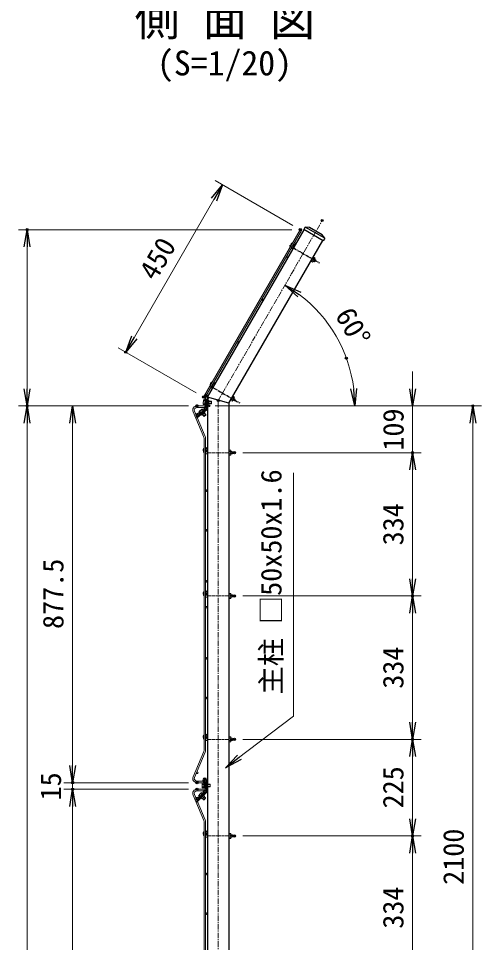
# Model space of a CAD drawing. Units: millimetres, scale not verified. Extents: x -4200 to 4200, y -2970 to 2970.
# Drawn here: x -553 to 524, y -1209 to 942 of the extents above; entities that cross this region are included whole.
import ezdxf
from ezdxf.enums import TextEntityAlignment as Align

# ---------------------------------------------------------------- set-up
doc = ezdxf.new("R2010")
doc.units = ezdxf.units.MM
doc.header["$LTSCALE"] = 10
doc.header["$PDMODE"] = 32
doc.header["$PDSIZE"] = 5
for name, pattern in [('USER1', [2, 1.25, -0.25, 0.25, -0.25]), ('USER2', [0.375, 0.25, -0.125]), ('USER3', [1.125, 0.75, -0.125, 0.125, -0.125])]:
    doc.linetypes.add(name, pattern=pattern)
for name, color, linetype, lineweight in [('0-0_D-TTL-TXT', 7, 'Continuous', 25), ('0-2_D-BMK', 2, 'USER1', 13), ('0-3_D-STR2', 7, 'Continuous', 9), ('0-4_D-STR-DIM', 7, 'Continuous', 13), ('0-5_0', 7, 'Continuous', 25), ('0-7_D-STR-TXT', 7, 'Continuous', 13), ('0-8_D-STR3', 3, 'Continuous', 13), ('0-A_D-STR1', 1, 'Continuous', 25)]:
    doc.layers.add(name, color=color, linetype=linetype, lineweight=lineweight)
doc.layers.add('0-6_DEFPOINTS', color=7, linetype='Continuous')
doc.styles.add('ＭＳ ゴシック', font='')
doc.styles.get('ＭＳ ゴシック').set_extended_font_data('MS Gothic')

# ---------------------------------------------------------------- blocks, each defined once
blk = doc.blocks.new('_OPEN')
at = {"layer": '0-5_0'}
blk.add_line((0, 0), (-10, 0), dxfattribs=at)
blk.add_lwpolyline([(-10, 1.667), (0, 0), (-10, -1.667)], dxfattribs=at)

msp = doc.modelspace()

# ---------------------------------------------------------------- linework, layer by layer
at = {"layer": '0-2_D-BMK'}
for p, q in [((-88.79, 52.61), (153.11, 471.6)), ((-88.79, 53.46), (-88.79, -2094.14))]:
    msp.add_line(p, q, dxfattribs=at)
at = {"layer": '0-2_D-BMK', "linetype": 'USER3', "lineweight": 25}
for p, q in [((76.44, 413.41), (146.54, 372.94)), ((-108.8, 87.35), (-38.7, 46.87))]:
    msp.add_line(p, q, dxfattribs=at)
at = {"layer": '0-2_D-BMK', "linetype": 'USER3'}
for p, q in [((-115.19, -68.84), (-51.36, -68.84)), ((-115.19, -402.54), (-51.36, -402.54)), ((-115.19, -736.34), (-51.36, -736.34)), ((-115.19, -961.34), (-51.36, -961.34))]:
    msp.add_line(p, q, dxfattribs=at)
at = {"layer": '0-3_D-STR2'}
for p, q in [((105.24, 448.58), (-119.76, 58.86)), ((105.24, 448.58), (102.12, 450.38)), ((-147.3, 26.25), (-122.4, -32.4)), ((-143.98, 27.66), (-119.09, -30.99)), ((-116.29, 40.16), (-138.09, 40.16)), ((-116.29, 36.56), (-138.09, 36.56)), ((-116.29, 36.56), (-116.29, 40.16)), ((-121.89, -762.28), (-121.89, -34.9)), ((-118.29, -762.28), (-118.29, -34.9)), ((-147.3, -823.43), (-122.4, -764.78)), ((-143.98, -824.84), (-119.09, -766.19)), ((-116.29, -833.74), (-138.09, -833.74)), ((-116.29, -837.34), (-138.09, -837.34)), ((-116.29, -833.74), (-116.29, -837.34)), ((-116.29, -852.34), (-138.09, -852.34)), ((-116.29, -855.94), (-138.09, -855.94)), ((-116.29, -855.94), (-116.29, -852.34)), ((-147.3, -866.25), (-122.4, -924.9)), ((-143.98, -864.84), (-119.09, -923.49)), ((-121.89, -1654.78), (-121.89, -927.4)), ((-118.29, -1654.78), (-118.29, -927.4))]:
    msp.add_line(p, q, dxfattribs=at)
msp.add_lwpolyline([(102.12, 450.38), (-122.88, 60.66), (-119.76, 58.86)], dxfattribs=at)
for centre in [(86.79, 413.03), (71.79, 387.05), (14.29, 287.46), (-43.21, 187.87), (-119.79, 34.76), (-137.56, 17.14), (-116.49, -64.84), (-116.49, -157.21), (-116.49, -249.59), (-116.49, -368.59), (-116.49, -398.59), (-116.49, -428.59), (-116.49, -547.59), (-116.49, -639.96), (-116.49, -732.34), (-137.56, -814.31), (-119.79, -831.94), (-119.79, -857.74), (-137.56, -875.36), (-116.49, -957.34), (-116.49, -1049.71), (-116.49, -1142.09)]:
    msp.add_circle(centre, 1.8, dxfattribs=at)
at = {"layer": '0-3_D-STR2', "lineweight": 15}
for centre in [(-100.71, 88.28), (-115.71, 62.29)]:
    msp.add_circle(centre, 1.8, dxfattribs=at)
at = {"layer": '0-3_D-STR2'}
for centre, radius, start, end in [((-138.09, 30.16), 10, 90, 203), ((-138.09, 30.16), 6.4, 90, 203), ((-128.29, -34.9), 6.4, 0, 23), ((-128.29, -34.9), 10, 0, 23), ((-128.29, -762.28), 6.4, 337, 0), ((-128.29, -762.28), 10, 337, 0), ((-138.09, -827.34), 10, 157, 270), ((-138.09, -827.34), 6.4, 157, 270), ((-138.09, -862.34), 10, 90, 203), ((-138.09, -862.34), 6.4, 90, 203), ((-128.29, -927.4), 6.4, 0, 23), ((-128.29, -927.4), 10, 0, 23)]:
    msp.add_arc(centre, radius, start, end, dxfattribs=at)
at = {"layer": '0-4_D-STR-DIM'}
for p, q in [((84.8, 460.38), (-96.25, 564.9)), ((-98.92, 520.26), (-283.92, 199.83)), ((82.12, 450.38), (-553.4, 450.38)), ((-533.4, 80.16), (-533.4, 410.38)), ((-140.2, 70.66), (-321.25, 175.19)), ((363.22, 80.16), (363.22, 120.16)), ((-158.51, 40.16), (-553.4, 40.16)), ((-158.51, 40.16), (-553.4, 40.16)), ((-158.09, 40.16), (-447.59, 40.16)), ((-96.29, 40.16), (523.56, 40.16)), ((-96.29, 40.16), (383.22, 40.16)), ((-75.98, 40.16), (248.84, 40.16)), ((363.22, 40.16), (363.22, -68.84)), ((-533.4, -1719.84), (-533.4, 0.16)), ((-427.59, 0.16), (-427.59, -797.34)), ((503.56, -2019.84), (503.56, 0.16)), ((-31.36, -68.84), (383.22, -68.84)), ((-31.36, -68.84), (383.22, -68.84)), ((363.22, -108.84), (363.22, -362.54)), ((363.22, -108.84), (363.22, -148.84)), ((-31.36, -402.54), (383.22, -402.54)), ((-31.36, -402.54), (383.23, -402.54)), ((363.23, -442.54), (363.23, -696.34)), ((-31.36, -736.34), (383.23, -736.34)), ((-31.36, -736.34), (383.23, -736.34)), ((-427.59, -797.34), (-427.59, -757.34)), ((363.23, -776.34), (363.23, -921.34)), ((-158.09, -837.34), (-447.59, -837.34)), ((-158.09, -837.34), (-447.59, -837.34)), ((-427.59, -852.34), (-427.59, -837.34)), ((-158.09, -852.34), (-447.59, -852.34)), ((-158.09, -852.34), (-447.59, -852.34)), ((-427.59, -1689.84), (-427.59, -892.34)), ((-427.59, -892.34), (-427.59, -932.34)), ((-31.36, -961.34), (383.23, -961.34)), ((-31.36, -961.34), (383.23, -961.34)), ((363.23, -1255.04), (363.23, -1001.34))]:
    msp.add_line(p, q, dxfattribs=at)
msp.add_arc((-95.98, 40.16), 324.82, 7.06011, 52.93989, dxfattribs=at)
at = {"layer": '0-6_DEFPOINTS'}
for p in [(153.11, 471.6), (-533.4, 450.38), (102.12, 450.38), (102.12, 450.38), (-303.92, 165.19), (209.25, 151.26), (-122.88, 60.66), (-88.79, 52.61), (-533.4, 40.16), (-138.51, 40.16), (-138.51, 40.16), (-138.09, 40.16), (-116.29, 40.16), (-111.23, 40.16), (503.56, 40.16), (-51.36, -68.84), (363.22, -68.84), (-51.36, -402.54), (363.22, -402.54), (-51.36, -736.34), (363.23, -736.34), (-427.59, -837.34), (-427.59, -837.34), (-138.09, -837.34), (-138.09, -837.34), (-427.59, -852.34), (-138.09, -852.34), (-51.36, -961.34), (-51.36, -961.34), (363.23, -961.34), (363.23, -961.34)]:
    msp.add_point(p, dxfattribs=at)
at = {"layer": '0-7_D-STR-TXT'}
msp.add_lwpolyline([(86.54, -115.45), (86.54, -682.61), (-70.14, -801.11)], dxfattribs=at)
at = {"layer": '0-8_D-STR3'}
for p, q in [((86.02, 410.89), (88.01, 409.74)), ((86.11, 415.45), (90.85, 417.46)), ((90.85, 417.46), (89.34, 421.04)), ((83.42, 406.38), (85.41, 405.23)), ((132.77, 386.37), (127.25, 376.8)), ((130.83, 374.73), (127.25, 376.8)), ((132.21, 377.12), (128.63, 379.19)), ((134.97, 381.91), (131.39, 383.98)), ((136.1, 382.87), (131.85, 375.51)), ((132.72, 377.01), (135.41, 375.46)), ((136.35, 384.3), (132.77, 386.37)), ((-101.48, 86.13), (-99.49, 84.98)), ((-101.39, 90.69), (-96.65, 92.7)), ((-96.65, 92.7), (-98.16, 96.28)), ((-104.08, 81.62), (-102.09, 80.47)), ((-123.33, 53.21), (-123.9, 45.05)), ((-123.64, 43.67), (-120.01, 43.41)), ((-119.82, 46.13), (-123.44, 46.38)), ((-119.43, 51.56), (-123.06, 51.82)), ((-119.24, 54.28), (-122.87, 54.54)), ((-120.01, 43.41), (-119.24, 54.28)), ((-117.68, 45.7), (-119.84, 45.85)), ((-117.79, 46.31), (-119.8, 46.45)), ((-118.68, 51.18), (-119.46, 51.24)), ((-118.79, 51.79), (-119.42, 51.84)), ((-114.57, 51.5), (-117.19, 51.68)), ((-114.61, 50.9), (-117.08, 51.07)), ((-114.95, 46.11), (-116.19, 46.2)), ((-114.99, 45.51), (-116.08, 45.59)), ((-105.47, 44.84), (-110.43, 45.19)), ((-104.83, 45.39), (-110.39, 45.79)), ((-104.49, 50.18), (-110.05, 50.58)), ((-105.05, 50.82), (-110.01, 51.17)), ((-105.05, 50.82), (-105.47, 44.84)), ((-104.83, 45.39), (-105.47, 44.84)), ((-104.49, 50.18), (-105.05, 50.82)), ((-104.49, 50.18), (-104.83, 45.39)), ((-56.67, 50.87), (-60.25, 52.94)), ((-55.29, 53.26), (-58.87, 55.33)), ((-52.53, 58.05), (-56.11, 60.12)), ((-51.4, 59.01), (-55.65, 51.65)), ((-54.78, 53.15), (-52.09, 51.6)), ((-51.15, 60.44), (-54.73, 62.51)), ((-133.97, 25.64), (-131.62, 22.87)), ((-126.94, 32.09), (-133.17, 26.8)), ((-133.15, 21.56), (-121.78, 31.23)), ((-132.12, 20.34), (-120.74, 30.02)), ((-131.9, 27.4), (-129.54, 24.63)), ((-128.71, 23.24), (-128.13, 22.55)), ((-128.26, 23.62), (-127.67, 22.94)), ((-127.74, 30.93), (-125.39, 28.16)), ((-119.84, 23.6), (-125.93, 18.42)), ((-125.67, 32.7), (-123.31, 29.93)), ((-124.6, 26.73), (-124.02, 26.05)), ((-124.14, 27.12), (-123.56, 26.44)), ((-117.86, 18.81), (-121.06, 22.57)), ((-119.84, 23.6), (-120.79, 24.71)), ((-117.8, 19.65), (-120.6, 22.95)), ((-116.88, 41.29), (-115.35, 41.57)), ((-115.86, 37.32), (-116.3, 35.89)), ((-140.16, 16.52), (-138.63, 16.91)), ((-122.37, 15.77), (-125.17, 19.07)), ((-121.52, 15.7), (-124.71, 19.46)), ((-117.8, 19.65), (-122.37, 15.77)), ((-121.52, 15.7), (-122.37, 15.77)), ((-117.86, 18.81), (-121.52, 15.7)), ((-117.86, 18.81), (-117.8, 19.65)), ((-122.32, -58.94), (-121.89, -58.38)), ((-115.19, -58.12), (-118.29, -55.79)), ((-118.17, -62.07), (-115.19, -58.12)), ((-59.66, -63.31), (-63.79, -63.31)), ((-116.09, -66.24), (-113.79, -66.24)), ((-116.09, -71.44), (-113.79, -71.44)), ((-59.66, -66.08), (-63.79, -66.08)), ((-59.66, -71.6), (-63.79, -71.6)), ((-59.66, -74.36), (-63.79, -74.36)), ((-59.16, -64.68), (-59.16, -73.18)), ((-59.16, -66.24), (-56.05, -66.24)), ((-59.16, -71.44), (-56.05, -71.44)), ((-56.05, -66.24), (-56.05, -71.44)), ((-122.32, -392.64), (-121.89, -392.08)), ((-115.19, -391.82), (-118.29, -389.49)), ((-118.17, -395.77), (-115.19, -391.82)), ((-116.09, -399.94), (-113.79, -399.94)), ((-116.09, -405.14), (-113.79, -405.14)), ((-59.66, -397.01), (-63.79, -397.01)), ((-59.66, -399.78), (-63.79, -399.78)), ((-59.66, -405.3), (-63.79, -405.3)), ((-59.66, -408.06), (-63.79, -408.06)), ((-59.16, -398.38), (-59.16, -406.88)), ((-59.16, -399.94), (-56.05, -399.94)), ((-59.16, -405.14), (-56.05, -405.14)), ((-56.05, -399.94), (-56.05, -405.14)), ((-122.32, -726.44), (-121.89, -725.87)), ((-115.19, -725.62), (-118.29, -723.29)), ((-118.17, -729.57), (-115.19, -725.62)), ((-59.66, -730.81), (-63.79, -730.81)), ((-116.09, -733.74), (-113.79, -733.74)), ((-116.09, -738.94), (-113.79, -738.94)), ((-59.66, -733.57), (-63.79, -733.57)), ((-59.66, -739.1), (-63.79, -739.1)), ((-59.66, -741.86), (-63.79, -741.86)), ((-59.16, -732.18), (-59.16, -740.68)), ((-59.16, -738.94), (-56.05, -738.94)), ((-122.3, -838.36), (-125.94, -838.36)), ((-122.3, -849.26), (-122.3, -838.36)), ((-127.19, -860.35), (-124.65, -862.94)), ((-126.3, -839.72), (-126.3, -847.9)), ((-122.3, -841.09), (-125.94, -841.09)), ((-122.3, -846.54), (-125.94, -846.54)), ((-125.94, -849.26), (-122.3, -849.26)), ((-121.67, -840.81), (-122.3, -840.81)), ((-121.52, -841.41), (-122.3, -841.41)), ((-120.29, -846.21), (-122.3, -846.21)), ((-120.14, -846.81), (-122.3, -846.81)), ((-117.45, -840.81), (-120.07, -840.81)), ((-117.45, -841.41), (-119.92, -841.41)), ((-119.03, -851.15), (-117.52, -850.77)), ((-117.45, -846.21), (-118.69, -846.21)), ((-117.45, -846.81), (-118.54, -846.81)), ((-117.74, -855.04), (-118.07, -856.51)), ((-112.87, -839.81), (-112.87, -847.81)), ((-107.9, -840.81), (-112.87, -840.81)), ((-107.3, -841.41), (-112.87, -841.41)), ((-107.3, -846.21), (-112.87, -846.21)), ((-107.9, -846.81), (-112.87, -846.81)), ((-107.3, -841.41), (-107.9, -840.81)), ((-107.9, -840.81), (-107.9, -846.81)), ((-107.3, -846.21), (-107.9, -846.81)), ((-107.3, -841.41), (-107.3, -846.21)), ((-140.5, -877.5), (-139, -877.01)), ((-134.98, -867.97), (-132.43, -870.57)), ((-128.42, -861.04), (-134.26, -866.76)), ((-133.87, -871.98), (-123.2, -861.53)), ((-133.03, -866.07), (-130.49, -868.66)), ((-132.75, -873.13), (-122.08, -862.67)), ((-129.56, -870), (-128.93, -870.64)), ((-129.14, -862.25), (-126.59, -864.85)), ((-129.13, -869.58), (-128.5, -870.22)), ((-122.7, -877), (-125.73, -873.91)), ((-125.7, -866.22), (-125.07, -866.86)), ((-121.86, -877.01), (-125.31, -873.49)), ((-125.28, -865.8), (-124.65, -866.44)), ((-118.42, -872.8), (-122.7, -877)), ((-121.86, -877.01), (-122.7, -877)), ((-118.43, -873.65), (-121.88, -870.13)), ((-118.43, -873.65), (-121.86, -877.01)), ((-118.42, -872.8), (-121.45, -869.71)), ((-118.43, -873.65), (-118.42, -872.8)), ((-122.32, -951.44), (-121.89, -950.88)), ((-115.19, -950.62), (-118.29, -948.29)), ((-118.17, -954.57), (-115.19, -950.62)), ((-116.09, -958.74), (-113.79, -958.74)), ((-116.09, -963.94), (-113.79, -963.94)), ((-59.66, -955.81), (-63.79, -955.81)), ((-59.66, -958.58), (-63.79, -958.58)), ((-59.66, -964.1), (-63.79, -964.1)), ((-59.66, -966.86), (-63.79, -966.86)), ((-59.16, -957.18), (-59.16, -965.68)), ((-59.16, -963.94), (-56.05, -963.94))]:
    msp.add_line(p, q, dxfattribs=at)
at = {"layer": '0-8_D-STR3', "linetype": 'USER2'}
for p, q in [((-122.29, 43.57), (-122.25, 43.57)), ((-122.1, 46.29), (-122.06, 46.29)), ((-121.52, 54.44), (-121.48, 54.44)), ((-126.87, 29.91), (-126.84, 29.87)), ((-124.79, 31.67), (-124.77, 31.64)), ((-132.09, -867.03), (-132.06, -867.06)), ((-126.25, -861.31), (-126.22, -861.34))]:
    msp.add_line(p, q, dxfattribs=at)
at = {"layer": '0-8_D-STR3', "lineweight": 25}
for p, q in [((-120.65, 61.99), (-116.88, 41.29)), ((-119.05, 61.88), (-115.35, 41.57)), ((-113.86, 61.51), (-115.81, 33.91)), ((-112.27, 61.4), (-114.22, 33.82)), ((-109.94, 52.17), (-111.4, 52.27)), ((-116.58, 32.37), (-139.19, 13.15)), ((-115.52, 31.17), (-138.15, 11.93)), ((-116.58, 32.37), (-115.52, 31.17)), ((-139.19, 13.15), (-138.15, 11.93)), ((-125.93, 18.42), (-126.88, 19.53)), ((-124.25, -830.77), (-119.03, -851.15)), ((-122.65, -830.77), (-117.52, -850.77)), ((-117.45, -830.77), (-117.45, -858.44)), ((-115.85, -830.77), (-115.85, -858.42)), ((-118.1, -860.03), (-139.3, -880.79)), ((-118.1, -860.03), (-116.96, -861.15)), ((-112.87, -839.81), (-114.33, -839.81)), ((-112.87, -847.81), (-114.33, -847.81)), ((-139.3, -880.79), (-138.18, -881.94)), ((-116.96, -861.15), (-138.18, -881.94)), ((-120.74, -869.01), (-121.76, -867.97))]:
    msp.add_line(p, q, dxfattribs=at)
at = {"layer": '0-8_D-STR3'}
for points in [[(135.32, 381.52), (138.01, 379.97), (135.41, 375.46)], [(-109.94, 52.17), (-110.51, 44.19), (-111.96, 44.3)], [(-52.18, 57.66), (-49.49, 56.11), (-52.09, 51.6)], [(-59.16, -733.74), (-56.05, -733.74), (-56.05, -738.94)], [(-120.74, -869.01), (-126.45, -874.6), (-127.47, -873.56)], [(-59.16, -958.74), (-56.05, -958.74), (-56.05, -963.94)]]:
    msp.add_lwpolyline(points, dxfattribs=at)
for centre, radius, start, end in [((87.32, 413.14), 7.8, 108.03844, 191.96156), ((87.32, 413.14), 2.6, 182.203, 240), ((87.32, 413.14), 7.8, 223.6171, 240), ((130.12, 376.74), 2.13, 289.53759, 10.46241), ((127.2, 383.21), 7.88, 309.48158, 350.51842), ((134.23, 383.93), 2.16, 290.19668, 9.80332), ((134.08, 379.23), 4, 289.4584, 10.5416), ((-100.18, 88.38), 7.8, 108.03844, 191.96156), ((-100.18, 88.38), 2.6, 182.203, 240), ((-100.18, 88.38), 7.8, 223.6171, 240), ((-121.19, 44.86), 2.73, 145.95884, 205.95884), ((-113.29, 48.4), 10.35, 160.69736, 191.22032), ((-120.61, 53.01), 2.73, 145.95884, 205.95884), ((-57.38, 52.88), 2.13, 289.53759, 10.46241), ((-60.3, 59.35), 7.88, 309.48158, 350.51842), ((-53.27, 60.07), 2.16, 290.19668, 9.80332), ((-53.42, 55.37), 4, 289.4584, 10.5416), ((-136.64, 18.69), 4.13, 44.46022, 211.62437), ((-131.41, 24.72), 2.73, 100.36784, 160.36784), ((-133.41, 21.87), 0.4, 225.35638, 310.36784), ((-123.35, 21.56), 10.35, 115.10636, 145.62932), ((-125.18, 30.02), 2.73, 100.36784, 160.36784), ((-118.49, 34.23), 4.05, 49.64531, 217.39881), ((-122.03, 31.54), 0.4, 310.36784, 35.3793), ((-118.28, 34.2), 2.6, 40.36784, 215.3793), ((-122.03, 31.54), 2, 310.36784, 35.3793), ((-136.65, 18.59), 2.6, 45.35638, 220.36784), ((-133.41, 21.87), 2, 225.35638, 310.36784), ((-128.04, 18.43), 1.6, 40.36784, 130.36784), ((-116.09, -63.64), 7.8, 143, 221.96156), ((-116.09, -63.64), 2.6, 143, 147.797), ((-61.31, -64.7), 2.16, 320.19668, 39.80332), ((-116.09, -63.64), 2.6, 212.203, 270), ((-116.09, -63.64), 7.8, 253.6171, 270), ((-67.04, -68.84), 7.88, 339.48158, 20.51842), ((-61.28, -72.98), 2.13, 319.53759, 40.46241), ((-59.09, -68.84), 4, 319.4584, 40.5416), ((-116.09, -397.34), 7.8, 143, 221.96156), ((-116.09, -397.34), 2.6, 143, 147.797), ((-116.09, -397.34), 2.6, 212.203, 270), ((-116.09, -397.34), 7.8, 253.6171, 270), ((-67.04, -402.54), 7.88, 339.48158, 20.51842), ((-61.28, -406.68), 2.13, 319.53759, 40.46241), ((-61.31, -398.4), 2.16, 320.19668, 39.80332), ((-59.09, -402.54), 4, 319.4584, 40.5416), ((-116.09, -731.14), 7.8, 143, 221.96156), ((-116.09, -731.14), 2.6, 143, 147.797), ((-61.31, -732.19), 2.16, 320.19668, 39.80332), ((-116.09, -731.14), 2.6, 212.203, 270), ((-116.09, -731.14), 7.8, 253.6171, 270), ((-67.04, -736.34), 7.88, 339.48158, 20.51842), ((-61.28, -740.48), 2.13, 319.53759, 40.46241), ((-59.09, -736.34), 4, 319.4584, 40.5416), ((-123.58, -839.72), 2.73, 150, 210), ((-114.24, -838.22), 1.6, 180, 270), ((-126.51, -862.99), 2.73, 104.409, 164.409), ((-115.95, -843.81), 10.35, 164.73852, 195.26148), ((-123.58, -847.9), 2.73, 150, 210), ((-120.14, -858.31), 4.05, 53.68647, 221.43997), ((-119.93, -858.32), 2.6, 44.409, 219.42046), ((-123.48, -861.25), 2, 314.409, 39.42046), ((-114.24, -849.41), 1.6, 90, 180), ((-137.15, -875.09), 4.13, 48.50138, 215.66553), ((-137.15, -875.19), 2.6, 49.39754, 224.409), ((-134.15, -871.7), 2, 229.39754, 314.409), ((-132.35, -868.71), 2.73, 104.409, 164.409), ((-134.15, -871.7), 0.4, 229.39754, 314.409), ((-124.09, -871.3), 10.35, 119.14752, 149.67048), ((-123.48, -861.25), 0.4, 314.409, 39.42046), ((-116.09, -956.14), 7.8, 143, 221.96156), ((-116.09, -956.14), 2.6, 212.203, 270), ((-116.09, -956.14), 7.8, 253.6171, 270), ((-67.04, -961.34), 7.88, 339.48158, 20.51842), ((-61.28, -965.48), 2.13, 319.53759, 40.46241), ((-61.31, -957.2), 2.16, 320.19668, 39.80332), ((-59.09, -961.34), 4, 319.4584, 40.5416)]:
    msp.add_arc(centre, radius, start, end, dxfattribs=at)
at = {"layer": '0-8_D-STR3', "lineweight": 25}
for centre, radius, start, end in [((-116.46, 61.69), 4.2, 355.95884, 175.95884), ((-116.46, 61.69), 2.6, 355.95884, 175.95884), ((-111.98, 42.7), 1.6, 85.95884, 175.95884), ((-111.2, 53.86), 1.6, 175.95884, 265.95884), ((-119.51, 25.68), 1.6, 130.36784, 220.36784), ((-118.11, 34.09), 2.3, 311.55884, 355.95884), ((-118.11, 34.09), 3.9, 311.55884, 355.95884), ((-120.05, -830.77), 4.2, 0, 180), ((-120.05, -830.77), 2.6, 0, 180), ((-119.75, -858.42), 2.3, 315.6, 0), ((-119.75, -858.42), 3.9, 315.6, 0), ((-128.55, -874.74), 1.6, 44.409, 134.409), ((-120.55, -866.91), 1.6, 134.409, 224.409)]:
    msp.add_arc(centre, radius, start, end, dxfattribs=at)
at = {"layer": '0-A_D-STR1'}
for p, q in [((159.05, 430.38), (113.67, 456.58)), ((153.08, 438.45), (123.64, 455.45)), ((-113.79, 60.21), (111.21, 449.92)), ((155.55, 424.32), (110.17, 450.52)), ((159.05, 430.38), (153.08, 438.45)), ((159.05, 430.38), (155.55, 424.32)), ((-63.79, 46.81), (154.51, 424.92)), ((-113.79, 60.21), (-113.79, -2059.84)), ((-63.79, 46.81), (-113.79, 60.21)), ((-63.79, 46.81), (-63.79, -2059.84))]:
    msp.add_line(p, q, dxfattribs=at)
msp.add_lwpolyline([(123.64, 455.45), (113.67, 456.58), (110.17, 450.52)], dxfattribs=at)

# ---------------------------------------------------------------- block references
at = {"layer": '0-4_D-STR-DIM', "xscale": 4, "yscale": 4}
for p, rotation in [((-78.92, 554.9), 60), ((-533.4, 450.38), 90), ((66.43, 321.47), 146.46994), ((-303.92, 165.19), 240), ((-533.4, 40.16), 270), ((228.84, 40.16), 273.53006), ((363.22, 40.16), 270), ((-533.4, 40.16), 90), ((-427.59, 40.16), 90), ((503.56, 40.16), 90), ((363.22, -68.84), 90), ((363.22, -68.84), 90), ((363.22, -402.54), 270), ((363.23, -402.54), 90), ((363.23, -736.34), 270), ((363.23, -736.34), 90), ((-427.59, -837.34), 270), ((-427.59, -837.34), 270), ((-427.59, -852.34), 90), ((-427.59, -852.34), 90), ((363.23, -961.34), 270), ((363.23, -961.34), 90)]:
    msp.add_blockref('_OPEN', p, dxfattribs=dict(at, rotation=rotation))
at = {"layer": '0-7_D-STR-TXT', "xscale": 4, "yscale": 4, "rotation": 217.09905}
msp.add_blockref('_OPEN', (-71.74, -802.31), dxfattribs=at)

# ---------------------------------------------------------------- texts
at = {"layer": '0-0_D-TTL-TXT', "style": 'ＭＳ ゴシック'}
for s, height, p in [('側 面 図', 76.98, (-283.18, 878.85)), ('(S=1/20)', 57.7, (-231.2, 792.2))]:
    msp.add_text(s, height=height, dxfattribs=at).set_placement(p, align=Align.BOTTOM_LEFT)
at = {"layer": '0-4_D-STR-DIM', "style": 'ＭＳ ゴシック'}
for s, rotation, p in [('450', 60, (-221.52, 321.42)), ('60°', 300, (169.14, 244.09)), ('109', 90, (356.82, -64.12)), ('334', 90, (356.47, -284.69)), ('877.5', 90, (-434.34, -479.31)), ('334', 90, (356.48, -618.44)), ('15', 90, (-439.98, -878.59)), ('225', 90, (356.49, -897.19)), ('2100', 90, (496.82, -1075.09)), ('334', 90, (356.48, -1177.19))]:
    msp.add_text(s, height=48.09, rotation=rotation, dxfattribs=at).set_placement(p, align=Align.BOTTOM_LEFT)
at = {"layer": '0-7_D-STR-TXT', "style": 'ＭＳ ゴシック'}
msp.add_text('主柱 □50x50x1.6', height=48.09, rotation=90, dxfattribs=at).set_placement((72.81, -631.69), align=Align.BOTTOM_LEFT)

doc.saveas('drawing.dxf')
